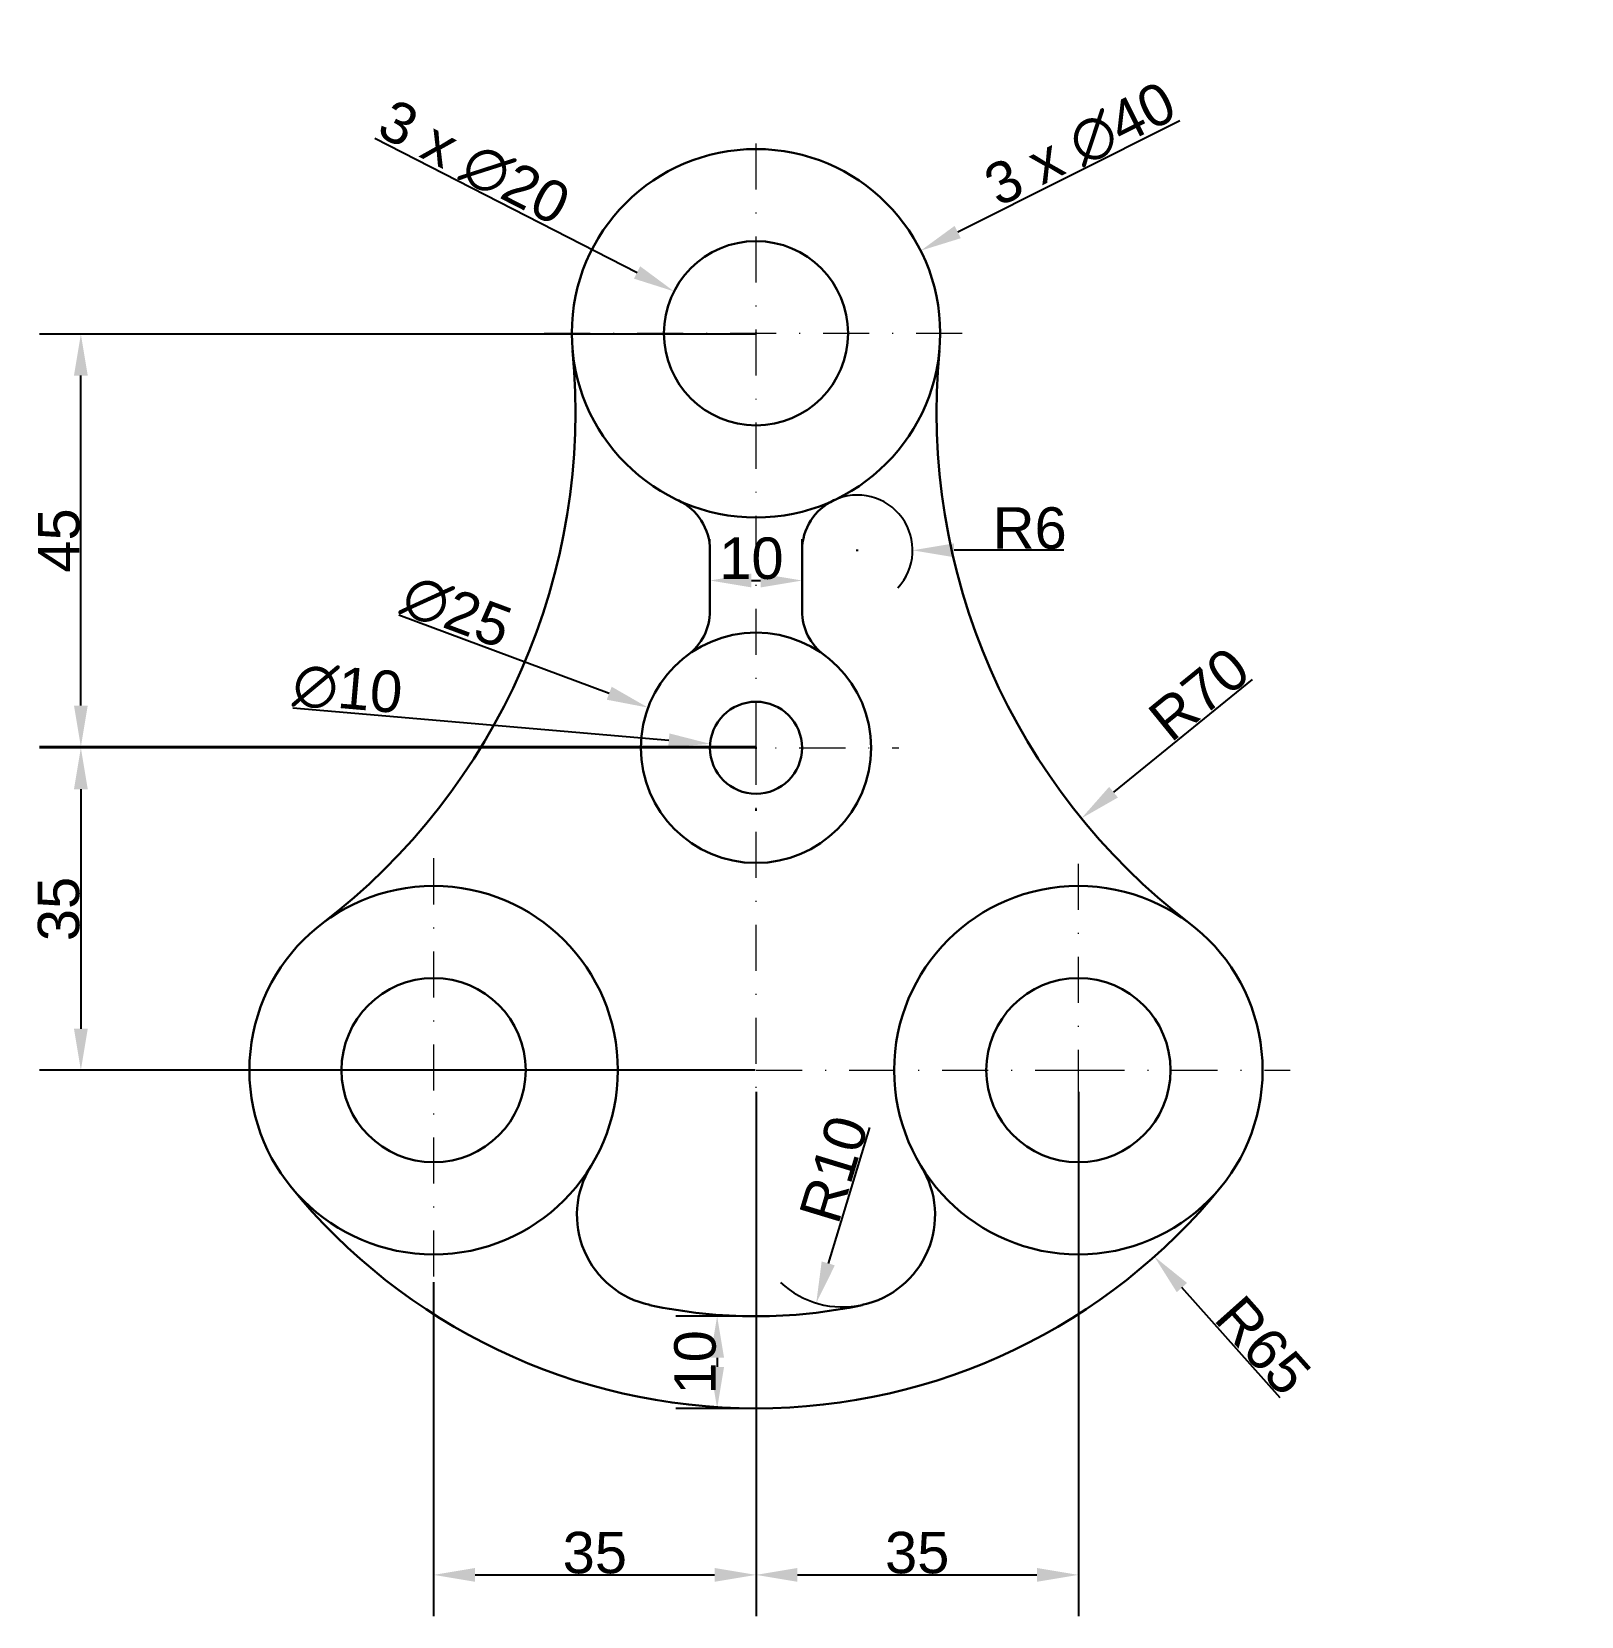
# Model space of a CAD drawing. Header units: inches. Extents: x -44 to 125, y -59 to 113.
import ezdxf

# ---------------------------------------------------------------- set-up
doc = ezdxf.new("R2010")
doc.units = ezdxf.units.IN
doc.header["$LTSCALE"] = 10
doc.header["$MEASUREMENT"] = 0
doc.linetypes.add('DASHDOT', pattern=[1, 0.5, -0.25, 0, -0.25])
doc.layers.add('BLU', color=5, linetype='Continuous', lineweight=30)
doc.layers.add('RED', color=1, linetype='DASHDOT', lineweight=20)
doc.styles.add('Text 4.5', font='arial.ttf')
doc.dimstyles.new('Cote 4.5', dxfattribs={"dimtxt": 4.5, "dimasz": 4.5, "dimexe": 4.5, "dimexo": 0, "dimgap": 0.09, "dimtad": 1, "dimdec": 0, "dimzin": 0, "dimdsep": 46, "dimtxsty": 'Text 4.5', "dimcen": 0.09, "dimadec": 0, "dimazin": 0, "dimtfac": 1, "dimtdec": 0, "dimtofl": 0, "dimtmove": 1, "dimatfit": 0, "dimfxl": 1, "dimtolj": 1, "dimtzin": 0, "dimarcsym": 1})

# ---------------------------------------------------------------- blocks, each defined once
blk = doc.blocks.new('*D2')
at = {"color": 0, "lineweight": -2, "transparency": 16777216}
for p, q in [((81.01, 103.08), (56.9, 90.99)), ((34.91, 80), (35.09, 80)), ((35, 79.91), (35, 80.09))]:
    blk.add_line(p, q, dxfattribs=at)
at = {"color": 0, "transparency": 16777216}
blk.add_solid([(56.56, 91.66), (57.23, 90.32), (52.88, 88.97)], dxfattribs=at)
at = {"layer": 'Defpoints', "color": 0, "transparency": 16777216}
for p in [(52.88, 88.97), (17.12, 71.03)]:
    blk.add_point(p, dxfattribs=at)
at = {"color": 0, "transparency": 16777216, "insert": (70.22, 100.48), "char_height": 4.5, "attachment_point": 5, "rotation": 26.6442, "style": 'Text 4.5'}
blk.add_mtext('\\A1;3 x ∅40', dxfattribs=at)
blk = doc.blocks.new('*D3')
at = {"color": 0, "lineweight": -2, "transparency": 16777216}
for p, q in [((-6.4, 101.17), (22.09, 86.6)), ((34.91, 80), (35.09, 80)), ((35, 79.91), (35, 80.09))]:
    blk.add_line(p, q, dxfattribs=at)
at = {"color": 0, "transparency": 16777216}
blk.add_solid([(22.43, 87.27), (21.75, 85.93), (26.1, 84.55)], dxfattribs=at)
at = {"layer": 'Defpoints', "color": 0, "transparency": 16777216}
for p in [(26.1, 84.55), (43.9, 75.45)]:
    blk.add_point(p, dxfattribs=at)
at = {"color": 0, "transparency": 16777216, "insert": (4.37, 98.48), "char_height": 4.5, "attachment_point": 5, "rotation": 332.9232, "style": 'Text 4.5'}
blk.add_mtext('\\A1;3 x ∅20', dxfattribs=at)
blk = doc.blocks.new('*D4')
at = {"color": 0, "lineweight": -2, "transparency": 16777216}
for p, q in [((30, 53.16), (30, 57.66)), ((40, 53.16), (40, 57.66)), ((34.5, 53.16), (35.5, 53.16))]:
    blk.add_line(p, q, dxfattribs=at)
at = {"color": 0, "transparency": 16777216}
for points in [[(34.5, 53.91), (34.5, 52.41), (30, 53.16)], [(35.5, 53.91), (35.5, 52.41), (40, 53.16)]]:
    blk.add_solid(points, dxfattribs=at)
at = {"layer": 'Defpoints', "color": 0, "transparency": 16777216}
for p in [(30, 53.16), (40, 53.16), (40, 53.16)]:
    blk.add_point(p, dxfattribs=at)
at = {"color": 0, "transparency": 16777216, "insert": (34.5, 55.55), "char_height": 4.5, "attachment_point": 5, "style": 'Text 4.5'}
blk.add_mtext('\\A1;10', dxfattribs=at)
blk = doc.blocks.new('*D5')
at = {"color": 0, "lineweight": -2, "transparency": 16777216}
for p, q in [((45.91, 56.44), (46.09, 56.44)), ((46, 56.35), (46, 56.53)), ((68.43, 56.44), (56.5, 56.44))]:
    blk.add_line(p, q, dxfattribs=at)
blk.add_arc((46, 56.44), 6, 317.0282, 115.029, dxfattribs=at)
at = {"color": 0, "transparency": 16777216}
blk.add_solid([(56.5, 57.19), (56.5, 55.69), (52, 56.44)], dxfattribs=at)
at = {"layer": 'Defpoints', "color": 0, "transparency": 16777216}
for p in [(46, 56.44), (52, 56.44)]:
    blk.add_point(p, dxfattribs=at)
at = {"color": 0, "transparency": 16777216, "insert": (64.72, 58.83), "char_height": 4.5, "attachment_point": 5, "style": 'Text 4.5'}
blk.add_mtext('\\A1;R6', dxfattribs=at)
blk = doc.blocks.new('*D6')
at = {"color": 0, "lineweight": -2, "transparency": 16777216}
for p, q in [((-3.79, 49.42), (19.07, 40.92)), ((34.91, 35), (35.09, 35)), ((35, 34.91), (35, 35.09))]:
    blk.add_line(p, q, dxfattribs=at)
at = {"color": 0, "transparency": 16777216}
blk.add_solid([(19.33, 41.63), (18.8, 40.22), (23.28, 39.36)], dxfattribs=at)
at = {"layer": 'Defpoints', "color": 0, "transparency": 16777216}
for p in [(23.28, 39.36), (46.72, 30.64)]:
    blk.add_point(p, dxfattribs=at)
at = {"color": 0, "transparency": 16777216, "insert": (2.5, 49.76), "char_height": 4.5, "attachment_point": 5, "rotation": 339.6099, "style": 'Text 4.5'}
blk.add_mtext('\\A1;∅25', dxfattribs=at)
blk = doc.blocks.new('*D7')
at = {"color": 0, "lineweight": -2, "transparency": 16777216}
for p, q in [((-15.28, 39.34), (25.54, 35.82)), ((34.91, 35), (35.09, 35)), ((35, 34.91), (35, 35.09))]:
    blk.add_line(p, q, dxfattribs=at)
at = {"color": 0, "transparency": 16777216}
blk.add_solid([(25.6, 36.56), (25.47, 35.07), (30.02, 35.43)], dxfattribs=at)
at = {"layer": 'Defpoints', "color": 0, "transparency": 16777216}
for p in [(30.02, 35.43), (39.98, 34.57)]:
    blk.add_point(p, dxfattribs=at)
at = {"color": 0, "transparency": 16777216, "insert": (-9.33, 41.35), "char_height": 4.5, "attachment_point": 5, "rotation": 355.068, "style": 'Text 4.5'}
blk.add_mtext('\\A1;∅10', dxfattribs=at)
blk = doc.blocks.new('*D8')
at = {"color": 0, "lineweight": -2, "transparency": 16777216}
blk.add_line((88.85, 42.42), (73.82, 30.18), dxfattribs=at)
at = {"color": 0, "transparency": 16777216}
blk.add_solid([(73.34, 30.76), (74.29, 29.6), (70.33, 27.34)], dxfattribs=at)
at = {"layer": 'Defpoints', "color": 0, "transparency": 16777216}
for p in [(124.6, 71.54), (70.33, 27.34)]:
    blk.add_point(p, dxfattribs=at)
at = {"color": 0, "transparency": 16777216, "insert": (83.11, 40.83), "char_height": 4.5, "attachment_point": 5, "rotation": 39.1623, "style": 'Text 4.5'}
blk.add_mtext('\\A1;R70', dxfattribs=at)
blk = doc.blocks.new('*D9')
at = {"color": 0, "lineweight": -2, "transparency": 16777216}
for p, q in [((34.91, 35), (-42.8, 35)), ((-38.3, 30.5), (-38.3, 4.5)), ((34.91, 0), (-42.8, 0))]:
    blk.add_line(p, q, dxfattribs=at)
at = {"color": 0, "transparency": 16777216}
for points in [[(-39.05, 30.5), (-37.55, 30.5), (-38.3, 35)], [(-39.05, 4.5), (-37.55, 4.5), (-38.3, 0)]]:
    blk.add_solid(points, dxfattribs=at)
at = {"layer": 'Defpoints', "color": 0, "transparency": 16777216}
for p in [(34.91, 35), (34.91, 0), (-38.3, 0)]:
    blk.add_point(p, dxfattribs=at)
at = {"color": 0, "transparency": 16777216, "insert": (-40.69, 17.5), "char_height": 4.5, "attachment_point": 5, "rotation": 90, "style": 'Text 4.5'}
blk.add_mtext('\\A1;35', dxfattribs=at)
blk = doc.blocks.new('*D10')
at = {"color": 0, "lineweight": -2, "transparency": 16777216}
for p, q in [((35, 79.91), (-42.8, 79.91)), ((-38.3, 39.59), (-38.3, 75.41)), ((35, 35.09), (-42.8, 35.09))]:
    blk.add_line(p, q, dxfattribs=at)
at = {"color": 0, "transparency": 16777216}
for points in [[(-39.05, 75.41), (-37.55, 75.41), (-38.3, 79.91)], [(-39.05, 39.59), (-37.55, 39.59), (-38.3, 35.09)]]:
    blk.add_solid(points, dxfattribs=at)
at = {"layer": 'Defpoints', "color": 0, "transparency": 16777216}
for p in [(-38.3, 79.91), (35, 79.91), (35, 35.09)]:
    blk.add_point(p, dxfattribs=at)
at = {"color": 0, "transparency": 16777216, "insert": (-40.67, 57.5), "char_height": 4.5, "attachment_point": 5, "rotation": 90, "style": 'Text 4.5'}
blk.add_mtext('\\A1;45', dxfattribs=at)
blk = doc.blocks.new('*D11')
at = {"color": 0, "lineweight": -2, "transparency": 16777216}
blk.add_line((47.33, -6.22), (42.85, -20.98), dxfattribs=at)
blk.add_arc((44.44, -15.71), 10, 227.3286, 282.1151, dxfattribs=at)
at = {"color": 0, "transparency": 16777216}
blk.add_solid([(42.13, -20.76), (43.56, -21.19), (41.54, -25.28)], dxfattribs=at)
at = {"layer": 'Defpoints', "color": 0, "transparency": 16777216}
for p in [(44.44, -15.71), (41.54, -25.28)]:
    blk.add_point(p, dxfattribs=at)
at = {"color": 0, "transparency": 16777216, "insert": (43.46, -10.75), "char_height": 4.5, "attachment_point": 5, "rotation": 73.1117, "style": 'Text 4.5'}
blk.add_mtext('\\A1;R10', dxfattribs=at)
blk = doc.blocks.new('*D12')
at = {"color": 0, "lineweight": -2, "transparency": 16777216}
for p, q in [((35, -26.72), (26.28, -26.72)), ((30.78, -31.22), (30.78, -32.22)), ((35, -36.72), (26.28, -36.72))]:
    blk.add_line(p, q, dxfattribs=at)
at = {"color": 0, "transparency": 16777216}
for points in [[(30.03, -31.22), (31.53, -31.22), (30.78, -26.72)], [(30.03, -32.22), (31.53, -32.22), (30.78, -36.72)]]:
    blk.add_solid(points, dxfattribs=at)
at = {"layer": 'Defpoints', "color": 0, "transparency": 16777216}
for p in [(35, -26.72), (30.78, -36.72), (35, -36.72)]:
    blk.add_point(p, dxfattribs=at)
at = {"color": 0, "transparency": 16777216, "insert": (28.4, -31.72), "char_height": 4.5, "attachment_point": 5, "rotation": 90, "style": 'Text 4.5'}
blk.add_mtext('\\A1;10', dxfattribs=at)
blk = doc.blocks.new('*D13')
at = {"color": 0, "lineweight": -2, "transparency": 16777216}
for p, q in [((35, -2.36), (35, -59.29)), ((0, -23), (0, -59.29)), ((4.5, -54.79), (30.5, -54.79))]:
    blk.add_line(p, q, dxfattribs=at)
at = {"color": 0, "transparency": 16777216}
for points in [[(4.5, -54.04), (4.5, -55.54), (0, -54.79)], [(30.5, -54.04), (30.5, -55.54), (35, -54.79)]]:
    blk.add_solid(points, dxfattribs=at)
at = {"layer": 'Defpoints', "color": 0, "transparency": 16777216}
for p in [(35, -2.36), (0, -23), (35, -54.79)]:
    blk.add_point(p, dxfattribs=at)
at = {"color": 0, "transparency": 16777216, "insert": (17.5, -52.4), "char_height": 4.5, "attachment_point": 5, "style": 'Text 4.5'}
blk.add_mtext('\\A1;35', dxfattribs=at)
blk = doc.blocks.new('*D14')
at = {"color": 0, "lineweight": -2, "transparency": 16777216}
for p, q in [((35, -2.36), (35, -59.29)), ((70, -2.36), (70, -59.29)), ((39.5, -54.79), (65.5, -54.79))]:
    blk.add_line(p, q, dxfattribs=at)
at = {"color": 0, "transparency": 16777216}
for points in [[(39.5, -54.04), (39.5, -55.54), (35, -54.79)], [(65.5, -54.04), (65.5, -55.54), (70, -54.79)]]:
    blk.add_solid(points, dxfattribs=at)
at = {"layer": 'Defpoints', "color": 0, "transparency": 16777216}
for p in [(35, -2.36), (70, -2.36), (70, -54.79)]:
    blk.add_point(p, dxfattribs=at)
at = {"color": 0, "transparency": 16777216, "insert": (52.5, -52.4), "char_height": 4.5, "attachment_point": 5, "style": 'Text 4.5'}
blk.add_mtext('\\A1;35', dxfattribs=at)
blk = doc.blocks.new('*D15')
at = {"color": 0, "lineweight": -2, "transparency": 16777216}
for p, q in [((34.91, 28.28), (35.09, 28.28)), ((35, 28.19), (35, 28.37)), ((91.91, -35.57), (81.24, -23.6))]:
    blk.add_line(p, q, dxfattribs=at)
at = {"color": 0, "transparency": 16777216}
blk.add_solid([(81.8, -23.1), (80.68, -24.1), (78.25, -20.24)], dxfattribs=at)
at = {"layer": 'Defpoints', "color": 0, "transparency": 16777216}
for p in [(35, 28.28), (78.25, -20.24)]:
    blk.add_point(p, dxfattribs=at)
at = {"color": 0, "transparency": 16777216, "insert": (90.05, -29.89), "char_height": 4.5, "attachment_point": 5, "rotation": 311.7102, "style": 'Text 4.5'}
blk.add_mtext('\\A1;R65', dxfattribs=at)

msp = doc.modelspace()

# ---------------------------------------------------------------- linework, layer by layer
at = {"layer": 'BLU'}
for p, q in [((30, 49.87), (30, 56.44)), ((40, 49.87), (40, 56.44))]:
    msp.add_line(p, q, dxfattribs=at)
for centre, radius in [((35, 80), 20), ((35, 80), 10), ((35, 35), 12.5), ((35, 35), 5), ((0, 0), 20), ((70, 0), 20), ((0, 0), 10), ((70, 0), 10)]:
    msp.add_circle(centre, radius, dxfattribs=at)
for centre, radius, start, end in [((-54.6, 71.54), 70, 307.3504, 5.3908), ((124.6, 71.54), 70, 174.6092, 232.6496), ((24, 56.44), 6, 0, 64.971), ((46, 56.44), 6, 115.029, 180), ((24, 49.87), 6, 306.4837, 0), ((46, 49.87), 6, 180, 233.5163), ((25.56, -15.71), 10, 148.4137, 257.8849), ((44.44, -15.71), 10, 282.1151, 31.5863), ((35, 28.28), 65, 218.9424, 321.0576), ((35, 28.28), 55, 257.8849, 282.1151)]:
    msp.add_arc(centre, radius, start, end, dxfattribs=at)
at = {"layer": 'RED'}
for p, q in [((35, 35), (35, 103)), ((12, 80), (58, 80)), ((19.5, 35), (50.5, 35)), ((35, -39.72), (35, 35)), ((0, 23), (0, -23)), ((70, -23), (70, 23)), ((-23, 0), (35, 0)), ((35, 0), (70, 0)), ((70, 0), (93, 0))]:
    msp.add_line(p, q, dxfattribs=at)

# ---------------------------------------------------------------- dimensions: what is measured, and where the dimension line sits
for p1, p2, picture, middle in [((17.12, 71.03), (52.88, 88.97), '*D2', (71.34, 98.23)), ((43.9, 75.45), (26.1, 84.55), '*D3', (3.23, 96.24))]:
    dim = msp.add_diameter_dim_2p(p1=p1, p2=p2, text='3 x <>', dimstyle='Cote 4.5')
    dim.commit()
    dim.dimension.update_dxf_attribs({"geometry": picture, "text_midpoint": middle, "dimtype": 163})
for base, p1, p2, picture, middle in [((-38.3, 79.91), (35, 35.09), (35, 79.91), '*D10', (-40.67, 57.5)), ((-38.3, 0), (34.91, 35), (34.91, 0), '*D9', (-40.69, 17.5)), ((30.78, -36.72), (35, -26.72), (35, -36.72), '*D12', (28.4, -31.72))]:
    dim = msp.add_linear_dim(base=base, p1=p1, p2=p2, angle=90, dimstyle='Cote 4.5')
    dim.commit()
    dim.dimension.update_dxf_attribs({"geometry": picture, "text_midpoint": middle})
for center, mpoint, picture, middle in [((124.6, 71.54), (70.33, 27.34), '*D8', (84.62, 38.98)), ((35, 28.28), (78.25, -20.24), '*D15', (88.27, -31.48)), ((44.44, -15.71), (41.54, -25.28), '*D11', (45.74, -11.45))]:
    dim = msp.add_radius_dim(center=center, mpoint=mpoint, dimstyle='Cote 4.5')
    dim.commit()
    dim.dimension.update_dxf_attribs({"geometry": picture, "text_midpoint": middle, "dimtype": 164})
dim = msp.add_radius_dim(center=(46, 56.44), mpoint=(52, 56.44), dimstyle='Cote 4.5')
dim.commit()
dim.dimension.update_dxf_attribs({"geometry": '*D5', "text_midpoint": (64.72, 58.83)})
dim = msp.add_linear_dim(base=(40, 53.16), p1=(30, 53.16), p2=(40, 53.16), dimstyle='Cote 4.5')
dim.commit()
dim.dimension.update_dxf_attribs({"geometry": '*D4', "text_midpoint": (34.5, 53.16), "dimtype": 160})
for p1, p2, picture, middle in [((46.72, 30.64), (23.28, 39.36), '*D6', (1.63, 47.41)), ((39.98, 34.57), (30.02, 35.43), '*D7', (-9.54, 38.84))]:
    dim = msp.add_diameter_dim_2p(p1=p1, p2=p2, dimstyle='Cote 4.5')
    dim.commit()
    dim.dimension.update_dxf_attribs({"geometry": picture, "text_midpoint": middle, "dimtype": 163})
for base, p1, p2, picture, middle in [((35, -54.79), (0, -23), (35, -2.36), '*D13', (17.5, -52.4)), ((70, -54.79), (35, -2.36), (70, -2.36), '*D14', (52.5, -52.4))]:
    dim = msp.add_linear_dim(base=base, p1=p1, p2=p2, dimstyle='Cote 4.5')
    dim.commit()
    dim.dimension.update_dxf_attribs({"geometry": picture, "text_midpoint": middle})

doc.saveas('drawing.dxf')
